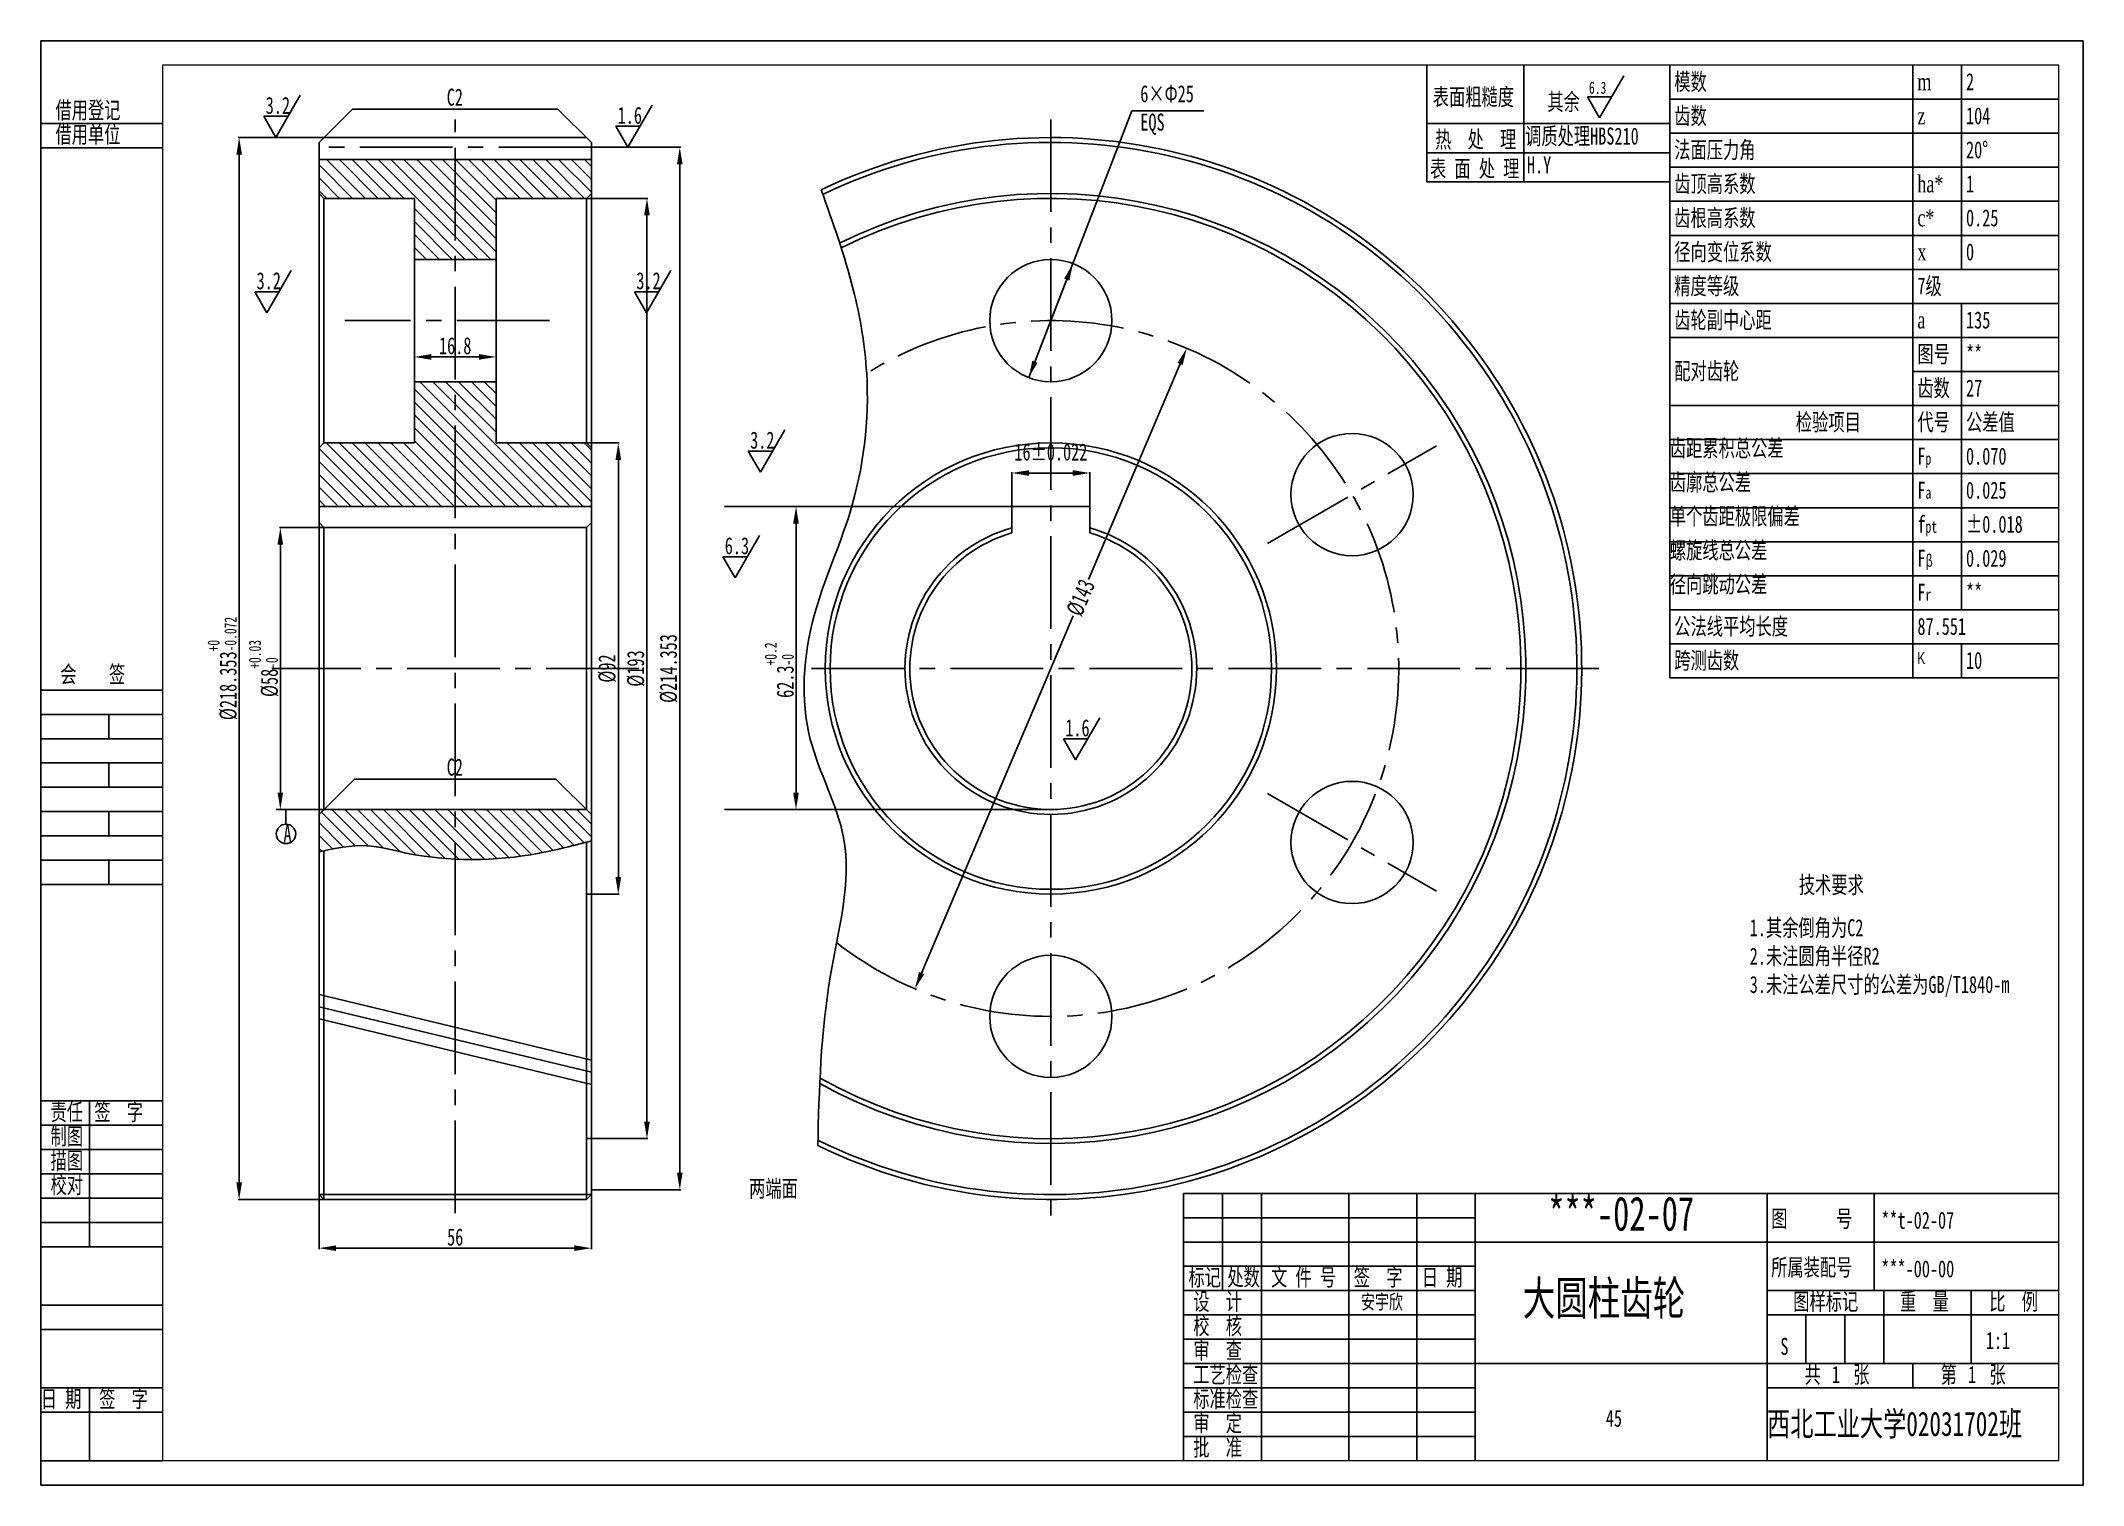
# Model space of a CAD drawing. Header units: inches. Extents: x 0 to 420, y 0 to 297.
import ezdxf

# ---------------------------------------------------------------- set-up
doc = ezdxf.new("R2010")
doc.units = ezdxf.units.IN
doc.header["$MEASUREMENT"] = 0
doc.linetypes.add('CENTER2', pattern=[28.575, 19.05, -3.175, 3.175, -3.175])
for name, color, linetype in [('中心线', 10, 'CENTER2'), ('文字层', 7, 'Continuous'), ('标注层', 7, 'Continuous'), ('粗实线', 5, 'Continuous'), ('细实线', 7, 'Continuous')]:
    doc.layers.add(name, color=color, linetype=linetype)
doc.styles.add('仿宋3', font='', dxfattribs={"width": 0.7, "height": 3})
doc.styles.add('仿宋3.5', font='', dxfattribs={"width": 0.7, "height": 3.5})
doc.styles.add('仿宋5', font='', dxfattribs={"width": 0.7, "height": 5})
doc.styles.add('仿宋7', font='', dxfattribs={"width": 0.7, "height": 7})
doc.styles.get('仿宋3').set_extended_font_data('FangSong_GB2312')
doc.styles.get('仿宋3.5').set_extended_font_data('FangSong')
doc.styles.get('仿宋5').set_extended_font_data('FangSong')
doc.styles.get('仿宋7').set_extended_font_data('FangSong')
doc.dimstyles.new('Scale_1_1_φ$0', dxfattribs={"dimtxt": 3.5, "dimasz": 3.5, "dimexe": 0.18, "dimexo": 0.0625, "dimgap": 0.5, "dimtad": 1, "dimtoh": 1, "dimdec": 3, "dimdsep": 46, "dimtxsty": '仿宋3.5', "dimcen": 0.09, "dimadec": 0, "dimazin": 2, "dimtp": 0.089, "dimtfac": 0.7, "dimtdec": 3, "dimtmove": 2, "dimatfit": 3, "dimfxl": 1, "dimarcsym": 0})
doc.dimstyles.new('Scale_1_1_φ$3', dxfattribs={"dimtxt": 3.5, "dimasz": 3.5, "dimexe": 0.18, "dimexo": 0.0625, "dimgap": 0.5, "dimtad": 1, "dimtoh": 1, "dimdec": 3, "dimdsep": 46, "dimtxsty": '仿宋3.5', "dimcen": 0.09, "dimadec": 0, "dimazin": 2, "dimtp": 0.089, "dimtfac": 0.7, "dimtdec": 3, "dimtmove": 2, "dimatfit": 3, "dimfxl": 1, "dimarcsym": 0})

# ---------------------------------------------------------------- blocks, each defined once
blk = doc.blocks.new('*D4')
at = {"layer": 'Defpoints', "color": 0, "transparency": 16777216}
for p in [(40.96, 277.11), (58.39, 277.11), (58.39, 58.75)]:
    blk.add_point(p, dxfattribs=at)
at = {"layer": '标注层', "color": 0, "lineweight": -2, "transparency": 16777216}
for p, q in [((58.33, 277.11), (40.78, 277.11)), ((40.96, 62.25), (40.96, 273.61)), ((58.33, 58.75), (40.78, 58.75))]:
    blk.add_line(p, q, dxfattribs=at)
at = {"layer": '标注层', "color": 0, "transparency": 16777216}
for points in [[(40.38, 273.61), (41.54, 273.61), (40.96, 277.11)], [(40.38, 62.25), (41.54, 62.25), (40.96, 58.75)]]:
    blk.add_solid(points, dxfattribs=at)
at = {"layer": '标注层', "color": 0, "transparency": 16777216, "insert": (37.52, 167.93), "char_height": 3.5, "attachment_point": 5, "rotation": 90, "style": '仿宋3.5'}
blk.add_mtext('%%c218.353{}{\\H0.71x;\\C92;\\S+0^ -0.072;}', dxfattribs=at)
blk = doc.blocks.new('*D5')
at = {"layer": 'Defpoints', "color": 0, "transparency": 16777216}
for p in [(212.43, 251.19), (203.34, 227.75)]:
    blk.add_point(p, dxfattribs=at)
at = {"layer": '标注层', "color": 0, "lineweight": -2, "transparency": 16777216}
blk.add_line((204.61, 231.01), (211.16, 247.92), dxfattribs=at)
at = {"layer": '标注层', "color": 0, "transparency": 16777216}
for points in [[(210.62, 248.13), (211.71, 247.71), (212.43, 251.19)], [(204.06, 231.22), (205.15, 230.8), (203.34, 227.75)]]:
    blk.add_solid(points, dxfattribs=at)
blk = doc.blocks.new('*D7')
at = {"layer": 'Defpoints', "color": 0, "transparency": 16777216}
for p in [(215.89, 208.13), (199.89, 201.23), (215.89, 201.23)]:
    blk.add_point(p, dxfattribs=at)
at = {"layer": '标注层', "color": 0, "lineweight": -2, "transparency": 16777216}
for p, q in [((199.89, 201.29), (199.89, 208.31)), ((203.39, 208.13), (212.39, 208.13)), ((215.89, 201.29), (215.89, 208.31))]:
    blk.add_line(p, q, dxfattribs=at)
at = {"layer": '标注层', "color": 0, "transparency": 16777216}
for points in [[(203.39, 208.71), (203.39, 207.55), (199.89, 208.13)], [(212.39, 208.71), (212.39, 207.55), (215.89, 208.13)]]:
    blk.add_solid(points, dxfattribs=at)
at = {"layer": '标注层', "color": 0, "transparency": 16777216, "insert": (207.89, 212.42), "char_height": 3.5, "attachment_point": 5, "style": '仿宋3.5'}
blk.add_mtext('16±0.022', dxfattribs=at)
blk = doc.blocks.new('*D8')
at = {"layer": 'Defpoints', "color": 0, "transparency": 16777216}
for p in [(57.39, 59.75), (113.39, 59.75), (113.39, 48.73)]:
    blk.add_point(p, dxfattribs=at)
at = {"layer": '标注层', "color": 0, "lineweight": -2, "transparency": 16777216}
for p, q in [((57.39, 59.69), (57.39, 48.55)), ((113.39, 59.69), (113.39, 48.55)), ((60.89, 48.73), (109.89, 48.73))]:
    blk.add_line(p, q, dxfattribs=at)
at = {"layer": '标注层', "color": 0, "transparency": 16777216}
for points in [[(60.89, 49.31), (60.89, 48.15), (57.39, 48.73)], [(109.89, 49.31), (109.89, 48.15), (113.39, 48.73)]]:
    blk.add_solid(points, dxfattribs=at)
at = {"layer": '标注层', "color": 0, "transparency": 16777216, "insert": (85.39, 51), "char_height": 3.5, "attachment_point": 5, "style": '仿宋3.5'}
blk.add_mtext('56', dxfattribs=at)
blk = doc.blocks.new('*D9')
at = {"layer": 'Defpoints', "color": 0, "transparency": 16777216}
for p in [(58.39, 196.93), (49.43, 138.93), (58.39, 138.93)]:
    blk.add_point(p, dxfattribs=at)
at = {"layer": '标注层', "color": 0, "lineweight": -2, "transparency": 16777216}
for p, q in [((58.33, 196.93), (49.25, 196.93)), ((49.43, 193.43), (49.43, 142.43)), ((58.33, 138.93), (49.25, 138.93))]:
    blk.add_line(p, q, dxfattribs=at)
at = {"layer": '标注层', "color": 0, "transparency": 16777216}
for points in [[(48.85, 193.43), (50.01, 193.43), (49.43, 196.93)], [(48.85, 142.43), (50.01, 142.43), (49.43, 138.93)]]:
    blk.add_solid(points, dxfattribs=at)
at = {"layer": '标注层', "color": 0, "transparency": 16777216, "insert": (46.01, 167.93), "char_height": 3.5, "attachment_point": 5, "rotation": 90, "style": '仿宋3.5'}
blk.add_mtext('%%c58{}{\\H0.71x;\\C92;\\S+0.03^ -0;}', dxfattribs=at)
blk = doc.blocks.new('*D10')
at = {"layer": 'Defpoints', "color": 0, "transparency": 16777216}
for p in [(125.2, 275.11), (125.2, 60.75), (131.58, 60.75)]:
    blk.add_point(p, dxfattribs=at)
at = {"layer": '标注层', "color": 0, "lineweight": -2, "transparency": 16777216}
for p, q in [((125.26, 275.11), (131.76, 275.11)), ((131.58, 271.61), (131.58, 64.25)), ((125.26, 60.75), (131.76, 60.75))]:
    blk.add_line(p, q, dxfattribs=at)
at = {"layer": '标注层', "color": 0, "transparency": 16777216}
for points in [[(131, 271.61), (132.16, 271.61), (131.58, 275.11)], [(131, 64.25), (132.16, 64.25), (131.58, 60.75)]]:
    blk.add_solid(points, dxfattribs=at)
at = {"layer": '标注层', "color": 0, "transparency": 16777216, "insert": (129.3, 167.93), "char_height": 3.5, "attachment_point": 5, "rotation": 90, "style": '仿宋3.5'}
blk.add_mtext('%%c214.353', dxfattribs=at)
blk = doc.blocks.new('*D11')
at = {"layer": 'Defpoints', "color": 0, "transparency": 16777216}
for p in [(76.99, 232.11), (93.79, 232.11), (93.79, 232)]:
    blk.add_point(p, dxfattribs=at)
at = {"layer": '标注层', "color": 0, "lineweight": -2, "transparency": 16777216}
for p, q in [((76.99, 232.04), (76.99, 231.82)), ((80.49, 232), (90.29, 232)), ((93.79, 232.04), (93.79, 231.82))]:
    blk.add_line(p, q, dxfattribs=at)
at = {"layer": '标注层', "color": 0, "transparency": 16777216}
for points in [[(80.49, 232.59), (80.49, 231.42), (76.99, 232)], [(90.29, 232.59), (90.29, 231.42), (93.79, 232)]]:
    blk.add_solid(points, dxfattribs=at)
at = {"layer": '标注层', "color": 0, "transparency": 16777216, "insert": (85.39, 234.28), "char_height": 3.5, "attachment_point": 5, "style": '仿宋3.5'}
blk.add_mtext('16.8', dxfattribs=at)
blk = doc.blocks.new('*D12')
at = {"layer": 'Defpoints', "color": 0, "transparency": 16777216}
for p in [(112.39, 264.61), (124.83, 264.61), (112.39, 71.25)]:
    blk.add_point(p, dxfattribs=at)
at = {"layer": '标注层', "color": 0, "lineweight": -2, "transparency": 16777216}
for p, q in [((112.46, 264.61), (125.01, 264.61)), ((124.83, 74.75), (124.83, 261.11)), ((112.46, 71.25), (125.01, 71.25))]:
    blk.add_line(p, q, dxfattribs=at)
at = {"layer": '标注层', "color": 0, "transparency": 16777216}
for points in [[(124.24, 261.11), (125.41, 261.11), (124.83, 264.61)], [(124.24, 74.75), (125.41, 74.75), (124.83, 71.25)]]:
    blk.add_solid(points, dxfattribs=at)
at = {"layer": '标注层', "color": 0, "transparency": 16777216, "insert": (122.56, 167.93), "char_height": 3.5, "attachment_point": 5, "rotation": 90, "style": '仿宋3.5'}
blk.add_mtext('%%c193', dxfattribs=at)
blk = doc.blocks.new('*D13')
at = {"layer": 'Defpoints', "color": 0, "transparency": 16777216}
for p in [(153.67, 201.23), (155.48, 201.23), (155.98, 138.93)]:
    blk.add_point(p, dxfattribs=at)
at = {"layer": '标注层', "color": 0, "lineweight": -2, "transparency": 16777216}
for p, q in [((153.73, 201.23), (155.66, 201.23)), ((155.48, 142.43), (155.48, 197.73)), ((155.92, 138.93), (155.3, 138.93))]:
    blk.add_line(p, q, dxfattribs=at)
at = {"layer": '标注层', "color": 0, "transparency": 16777216}
for points in [[(154.89, 197.73), (156.06, 197.73), (155.48, 201.23)], [(154.89, 142.43), (156.06, 142.43), (155.48, 138.93)]]:
    blk.add_solid(points, dxfattribs=at)
at = {"layer": '标注层', "color": 0, "transparency": 16777216, "insert": (152.04, 167.59), "char_height": 3.5, "attachment_point": 5, "rotation": 90, "style": '仿宋3.5'}
blk.add_mtext('62.3{}{\\H0.71x;\\C92;\\S+0.2^ -0;}', dxfattribs=at)
blk = doc.blocks.new('*D14')
at = {"layer": 'Defpoints', "color": 0, "transparency": 16777216}
for p in [(112.39, 214.33), (112.39, 121.53), (118.94, 121.53)]:
    blk.add_point(p, dxfattribs=at)
at = {"layer": '标注层', "color": 0, "lineweight": -2, "transparency": 16777216}
for p, q in [((112.46, 214.33), (119.12, 214.33)), ((118.94, 210.83), (118.94, 125.03)), ((112.46, 121.53), (119.12, 121.53))]:
    blk.add_line(p, q, dxfattribs=at)
at = {"layer": '标注层', "color": 0, "transparency": 16777216}
for points in [[(118.35, 210.83), (119.52, 210.83), (118.94, 214.33)], [(118.35, 125.03), (119.52, 125.03), (118.94, 121.53)]]:
    blk.add_solid(points, dxfattribs=at)
at = {"layer": '标注层', "color": 0, "transparency": 16777216, "insert": (116.67, 167.93), "char_height": 3.5, "attachment_point": 5, "rotation": 90, "style": '仿宋3.5'}
blk.add_mtext('%%c92', dxfattribs=at)
blk = doc.blocks.new('*D17')
at = {"layer": 'Defpoints', "color": 0, "transparency": 16777216}
for p in [(235.83, 233.78), (179.94, 102.07)]:
    blk.add_point(p, dxfattribs=at)
at = {"layer": '标注层', "color": 0, "lineweight": -2, "transparency": 16777216}
for p, q in [((234.46, 230.56), (215.64, 186.21)), ((181.31, 105.3), (212.48, 178.76))]:
    blk.add_line(p, q, dxfattribs=at)
at = {"layer": '标注层', "color": 0, "transparency": 16777216}
for points in [[(233.92, 230.79), (235, 230.33), (235.83, 233.78)], [(180.77, 105.52), (181.85, 105.07), (179.94, 102.07)]]:
    blk.add_solid(points, dxfattribs=at)
at = {"layer": '标注层', "color": 0, "transparency": 16777216, "insert": (214.06, 182.49), "char_height": 3.5, "attachment_point": 5, "rotation": 67.0083, "style": '仿宋3.5'}
blk.add_mtext('%%c143', dxfattribs=at)

msp = doc.modelspace()

# ---------------------------------------------------------------- hatches: boundary and pattern name
at = {"layer": '标注层'}
h = msp.add_hatch(dxfattribs=at)
h.set_pattern_fill('ANSI31', color=256, scale=15, angle=90)
h.set_pattern_definition([(135, (8.027, 0), (-1.325825, -1.325825), [])])
edge = h.paths.add_edge_path()
edge.add_line((85.3941, 138.9293), (58.3941, 138.9293))
edge.add_line((58.3941, 138.9293), (57.3941, 137.9293))
edge.add_line((57.3941, 137.9293), (57.3941, 136.4293))
edge.add_line((57.3941, 136.4293), (57.3941, 130.2293))
edge.add_spline(control_points=[(57.3941, 130.2293), (60.6729, 130.9471), (66.5809, 132.2404), (75.7738, 129.6574), (81.9033, 128.8888), (85.3941, 128.7186)], knot_values=[0, 0, 0, 0, 9.88324319, 17.80877426, 28.21903952, 28.21903952, 28.21903952, 28.21903952], degree=3, periodic=0)
edge.add_line((85.3941, 128.7186), (85.3941, 138.9293))
edge = h.paths.add_edge_path()
edge.add_line((113.3941, 137.9293), (112.3941, 138.9293))
edge.add_line((112.3941, 138.9293), (85.3941, 138.9293))
edge.add_line((85.3941, 138.9293), (85.3941, 128.7186))
edge.add_spline(control_points=[(85.3941, 128.7186), (91.1817, 128.4365), (100.7137, 129.1736), (109.8379, 131.5458), (113.3941, 132.4704)], knot_values=[28.21903952, 28.21903952, 28.21903952, 28.21903952, 45.47906087, 56.5026952, 56.5026952, 56.5026952, 56.5026952], degree=3, periodic=0)
edge.add_line((113.3941, 132.4704), (113.3941, 137.9293))
h.paths.add_polyline_path([(85.3941, 272.6058), (57.3941, 272.6058), (57.3941, 265.6058), (58.3941, 264.6058), (76.9941, 264.6058), (76.9941, 252.0367), (85.3941, 252.0367)])
h.paths.add_polyline_path([(113.3941, 272.6058), (85.3941, 272.6058), (85.3941, 252.0367), (93.7941, 252.0367), (93.7941, 264.6058), (112.3941, 264.6058), (113.3941, 265.6058)])
h.paths.add_polyline_path([(85.3941, 226.8984), (76.9941, 226.8984), (76.9941, 214.3293), (58.3941, 214.3293), (57.3941, 213.3293), (57.3941, 201.2293), (85.3941, 201.2293)])
h.paths.add_polyline_path([(113.3941, 213.3293), (112.3941, 214.3293), (93.7941, 214.3293), (93.7941, 226.8984), (85.3941, 226.8984), (85.3941, 201.2293), (113.3941, 201.2293)])

# ---------------------------------------------------------------- linework, layer by layer
at = {"layer": '中心线'}
for p, q in [((85.3941, 55.9437), (85.3941, 280.8395)), ((207.8851, 280.8598), (207.8851, 55.436)), ((113.3941, 275.1058), (57.3941, 275.1058)), ((104.7875, 239.4676), (62.7182, 239.4676)), ((252.4593, 193.6642), (287.2189, 213.7327)), ((123.1369, 167.9293), (47.6513, 167.9293)), ((320.6015, 167.9293), (157.2891, 167.9293)), ((252.4593, 142.1944), (287.2189, 122.1259)), ((374.2421, 114.0681), (374.2421, 114.0681))]:
    msp.add_line(p, q, dxfattribs=at)
msp.add_arc((207.8851, 167.9293), 71.5382, 232.006871, 121.965971, dxfattribs=at)
at = {"layer": '标注层'}
for p, q in [((57.3941, 276.1058), (64.2673, 282.9843)), ((64.2673, 282.9843), (106.5209, 282.9843)), ((113.3941, 276.1058), (106.5209, 282.9843)), ((203.3523, 227.7443), (224.5064, 282.5771)), ((224.5064, 282.5771), (239.3207, 282.5771)), ((125.2013, 275.1058), (113.3941, 275.1058)), ((199.8851, 201.2293), (140.777, 201.2293)), ((57.3941, 137.9293), (64.6744, 145.2096)), ((64.6744, 145.2096), (106.1138, 145.2096)), ((113.3941, 137.9293), (106.1138, 145.2096)), ((50.5886, 138.9203), (48.5886, 138.9203)), ((50.5886, 138.9203), (50.5886, 135.9203)), ((50.5886, 138.9203), (52.5886, 138.9203)), ((207.8851, 138.9293), (140.777, 138.9293)), ((125.2013, 60.7528), (113.3941, 60.7528))]:
    msp.add_line(p, q, dxfattribs=at)
msp.add_circle((50.5886, 133.9203), 2, dxfattribs=at)
at = {"layer": '粗实线', "lineweight": 0}
for p, q in [((25.1792, 292), (25.1792, 5)), ((415.1792, 292), (25.1792, 292)), ((415.1792, 5), (415.1792, 292)), ((415.1792, 5), (25.1792, 5))]:
    msp.add_line(p, q, dxfattribs=at)
at = {"layer": '粗实线'}
for p, q in [((285.1792, 268), (285.1792, 292)), ((335.1792, 292), (335.1792, 257)), ((57.3941, 276.1058), (58.3941, 277.1058)), ((57.3941, 265.6058), (57.3941, 276.1058)), ((58.3941, 277.1058), (112.3941, 277.1058)), ((113.3941, 276.1058), (112.3941, 277.1058)), ((113.3941, 276.1058), (113.3941, 265.6058)), ((113.3941, 272.6058), (57.3941, 272.6058)), ((58.3941, 264.6058), (57.3941, 265.6058)), ((57.3941, 265.6058), (57.3941, 213.3293)), ((76.9941, 264.6058), (58.3941, 264.6058)), ((58.3941, 264.6058), (58.3941, 214.3293)), ((76.9941, 214.3293), (76.9941, 264.6058)), ((112.3941, 264.6058), (93.7941, 264.6058)), ((93.7941, 214.3293), (93.7941, 264.6058)), ((112.3941, 264.6058), (113.3941, 265.6058)), ((112.3941, 264.6058), (112.3941, 214.3293)), ((113.3941, 265.6058), (113.3941, 213.3293)), ((335.1792, 268), (285.1792, 268)), ((335.1792, 257), (335.1792, 166)), ((93.7941, 252.0367), (76.9941, 252.0367)), ((93.7941, 226.8984), (76.9941, 226.8984)), ((57.3941, 213.3293), (58.3941, 214.3293)), ((76.9941, 214.3293), (58.3941, 214.3293)), ((112.3941, 214.3293), (93.7941, 214.3293)), ((112.3941, 214.3293), (113.3941, 213.3293)), ((57.3941, 213.3293), (57.3941, 197.9293)), ((113.3941, 213.3293), (113.3941, 197.9293)), ((113.3941, 201.2293), (57.3941, 201.2293)), ((57.3941, 199.4293), (57.3941, 136.4293)), ((58.3941, 196.9293), (57.3941, 197.9293)), ((112.3941, 196.9293), (113.3941, 197.9293)), ((113.3941, 199.4293), (113.3941, 136.4293)), ((199.8851, 201.2293), (215.8851, 201.2293)), ((199.8851, 201.2293), (199.8851, 195.804)), ((215.8851, 201.2293), (215.8851, 195.804)), ((112.3941, 196.9293), (58.3941, 196.9293)), ((58.3941, 138.9293), (58.3941, 196.9293)), ((112.3941, 196.9293), (58.3941, 196.9293)), ((112.3941, 196.9293), (112.3941, 138.9293)), ((415.1792, 166), (335.1792, 166)), ((57.3941, 137.9293), (58.3941, 138.9293)), ((112.3941, 138.9293), (58.3941, 138.9293)), ((112.3941, 138.9293), (113.3941, 137.9293)), ((57.3941, 137.9293), (57.3941, 122.5293)), ((113.3941, 137.9293), (113.3941, 122.5293)), ((58.3941, 58.7528), (58.3941, 130.4473)), ((112.3941, 58.7528), (112.3941, 132.2106)), ((57.3941, 70.2528), (57.3941, 122.5293)), ((113.3941, 70.2528), (113.3941, 122.5293)), ((57.3941, 100.8621), (113.3941, 87.4177)), ((57.3941, 98.3621), (113.3941, 84.9177)), ((57.3941, 95.8621), (113.3941, 82.4177)), ((57.3941, 59.7528), (57.3941, 70.2528)), ((113.3941, 59.7528), (113.3941, 70.2528)), ((57.3941, 59.7528), (58.3941, 58.7528)), ((57.3941, 59.7528), (113.3941, 59.7528)), ((113.3941, 59.7528), (112.3941, 58.7528)), ((235.1792, 60), (235.1792, 5)), ((58.3941, 58.7528), (112.3941, 58.7528))]:
    msp.add_line(p, q, dxfattribs=at)
msp.add_lwpolyline([(235.1792, 60), (415.1792, 60)], dxfattribs=at)
for centre, radius in [((207.8851, 239.4676), 12.5691), ((207.8851, 167.9293), 46.4), ((269.8391, 203.6984), 12.5691), ((207.8851, 167.9293), 45.4), ((269.8391, 132.1602), 12.5691), ((207.8851, 96.3911), 12.5691)]:
    msp.add_circle(centre, radius, dxfattribs=at)
for radius, start, end in [(109.1765, 243.955699, 115.626765), (108.1765, 243.713449, 115.682479), (97.6765, 240.888701, 116.398947), (96.6765, 240.594338, 116.487417), (30, 105.46601, 74.53399), (29, 106.013392, 73.986608)]:
    msp.add_arc((207.8851, 167.9293), radius, start, end, dxfattribs=at)
for points in [[(160.6655, 266.3662), (167.2487, 245.8745), (170.0117, 228.6197), (166.5236, 199.8519), (159.2245, 178.8465), (158.4239, 153.3587), (165.2549, 133.1733), (162.536, 104.5451), (159.9494, 69.8392)], [(57.3941, 130.2293), (67.1976, 131.4822), (74.9935, 130.0548), (102.6636, 129.945), (113.3941, 132.4704)]]:
    msp.add_spline(points, degree=3, dxfattribs=at)
at = {"layer": '细实线'}
for p, q in [((0.1792, 297), (0.1792, 0)), ((0.1792, 297), (420.1792, 297)), ((420.1792, 297), (420.1792, 0)), ((305.1792, 268), (305.1792, 292)), ((320.7482, 281.1601), (325.7482, 289.8204)), ((385.1792, 292), (385.1792, 257)), ((395.1792, 292), (395.1792, 257)), ((48.5379, 277.1491), (53.5379, 285.8093)), ((46.0379, 281.4792), (48.5379, 277.1491)), ((46.0379, 281.4792), (51.0379, 281.4792)), ((120.9103, 275.1058), (125.9103, 283.7661)), ((318.2482, 285.4903), (320.7482, 281.1601)), ((318.2482, 285.4903), (323.2482, 285.4903)), ((415.1792, 285), (335.1792, 285)), ((25.1792, 280), (0.1792, 280)), ((118.4103, 279.4359), (120.9103, 275.1058)), ((118.4103, 279.4359), (123.4103, 279.4359)), ((285.1792, 280), (335.1792, 280)), ((415.1792, 278), (335.1792, 278)), ((25.1792, 275), (0.1792, 275)), ((285.1792, 274), (335.1792, 274)), ((415.1792, 271), (335.1792, 271)), ((415.1792, 264), (335.1792, 264)), ((415.1792, 257), (335.1792, 257)), ((415.1792, 257), (335.1792, 257)), ((385.1792, 257), (385.1792, 166)), ((395.1792, 257), (395.1792, 250)), ((46.6619, 241.0875), (51.6619, 249.7478)), ((124.7543, 241.0875), (129.7543, 249.7478)), ((415.1792, 250), (335.1792, 250)), ((44.1619, 245.4176), (46.6619, 241.0875)), ((44.1619, 245.4176), (49.1619, 245.4176)), ((122.2543, 245.4176), (124.7543, 241.0875)), ((122.2543, 245.4176), (127.2543, 245.4176)), ((415.1792, 243), (335.1792, 243)), ((395.1792, 243), (395.1792, 180)), ((415.1792, 236), (335.1792, 236)), ((415.1792, 229), (385.1792, 229)), ((415.1792, 222), (335.1792, 222)), ((148.1563, 208.3183), (153.1563, 216.9786)), ((415.1792, 215), (335.1792, 215)), ((145.6563, 212.6485), (148.1563, 208.3183)), ((145.6563, 212.6485), (150.6563, 212.6485)), ((415.1792, 208), (335.1792, 208)), ((415.1792, 201), (335.1792, 201)), ((142.9438, 186.5982), (147.9438, 195.2585)), ((415.1792, 194), (335.1792, 194)), ((140.4438, 190.9283), (142.9438, 186.5982)), ((140.4438, 190.9283), (145.4438, 190.9283)), ((415.1792, 187), (335.1792, 187)), ((415.1792, 180), (335.1792, 180)), ((415.1792, 173), (335.1792, 173)), ((395.1792, 173), (395.1792, 166)), ((25.1792, 163.5), (0.1792, 163.5)), ((25.1792, 158.5), (0.1792, 158.5)), ((14.1792, 153.5), (14.1792, 158.5)), ((212.9697, 149.1586), (217.9697, 157.8189)), ((25.1792, 153.5), (0.1792, 153.5)), ((210.4697, 153.4888), (212.9697, 149.1586)), ((210.4697, 153.4888), (215.4697, 153.4888)), ((25.1792, 148.5), (0.1792, 148.5)), ((14.1792, 143.5), (14.1792, 148.5)), ((25.1792, 143.5), (0.1792, 143.5)), ((25.1792, 138.5), (0.1792, 138.5)), ((14.1792, 133.5), (14.1792, 138.5)), ((25.1792, 133.5), (0.1792, 133.5)), ((25.1792, 128.5), (0.1792, 128.5)), ((14.1792, 123.5), (14.1792, 128.5)), ((25.1792, 123.5), (0.1792, 123.5)), ((25.1792, 79), (0.1792, 79)), ((10.1792, 79), (10.1792, 49)), ((25.1792, 74), (0.1792, 74)), ((25.1792, 69), (0.1792, 69)), ((25.1792, 64), (0.1792, 64)), ((25.1792, 59), (0.1792, 59)), ((243.1792, 60), (243.1792, 45)), ((251.1792, 60), (251.1792, 5)), ((269.1792, 60), (269.1792, 5)), ((283.1792, 60), (283.1792, 5)), ((295.1792, 5), (295.1792, 60)), ((355.1792, 60), (355.1792, 5)), ((377.1792, 60), (377.1792, 40)), ((235.1792, 55), (295.1792, 55)), ((25.1792, 54), (0.1792, 54)), ((25.1792, 49), (0.1792, 49)), ((235.1792, 50), (295.1792, 50)), ((295.1792, 50), (415.1792, 50)), ((235.1792, 45), (295.1792, 45)), ((243.1792, 45), (243.1792, 40)), ((235.1792, 40), (295.1792, 40)), ((355.1792, 40), (415.1792, 40)), ((379.1792, 40), (379.1792, 25)), ((397.1792, 40), (397.1792, 25)), ((25.1792, 37), (0.1792, 37)), ((235.1792, 35), (295.1792, 35)), ((355.1792, 35), (415.1792, 35)), ((363.1792, 35), (363.1792, 25)), ((371.1792, 35), (371.1792, 25)), ((25.1792, 32), (0.1792, 32)), ((235.1792, 30), (295.1792, 30)), ((235.1792, 25), (295.1792, 25)), ((355.1792, 25), (295.1792, 25)), ((355.1792, 25), (415.1792, 25)), ((385.1792, 25), (385.1792, 20)), ((25.1792, 20), (0.1792, 20)), ((10.1792, 20), (10.1792, 5)), ((235.1792, 20), (295.1792, 20)), ((355.1792, 20), (415.1792, 20)), ((25.1792, 15), (0.1792, 15)), ((235.1792, 15), (295.1792, 15)), ((235.1792, 10), (295.1792, 10)), ((25.1792, 5), (0.1792, 5)), ((0.1792, 0), (420.1792, 0))]:
    msp.add_line(p, q, dxfattribs=at)

# ---------------------------------------------------------------- texts
at = {"layer": '文字层', "width": 0.7}
for s, height, style, p in [('表面粗糙度', 3.5, '仿宋3.5', (286.4323, 283.7333)), ('热  处  理', 3.5, '仿宋3.5', (286.9092, 275)), ('表 面 处 理', 3.5, '仿宋3.5', (285.8648, 269)), ('图      号', 3.5, '仿宋3.5', (356.0165, 53.0548)), ('**t-02-07', 3.5, '仿宋3.5', (378.6666, 52.7291)), ('所属装配号', 3.5, '仿宋3.5', (356.0165, 43.0548)), ('***-00-00', 3.5, '仿宋3.5', (378.6666, 42.7291)), ('标记', 3.5, '仿宋3.5', (236.1792, 41)), ('处数', 3.5, '仿宋3.5', (244.1792, 41)), ('文 件 号', 3.5, '仿宋3.5', (253.1792, 41)), ('签  字', 3.5, '仿宋3.5', (270.1792, 41)), ('日 期', 3.5, '仿宋3.5', (284.1792, 41)), ('大圆柱齿轮', 7, '仿宋7', (304.9345, 34.9581)), ('设  计', 3.5, '仿宋3.5', (237.1792, 36)), ('图样标记', 3.5, '仿宋3.5', (360.5558, 36)), ('重  量', 3.5, '仿宋3.5', (382.5298, 36)), ('比  例', 3.5, '仿宋3.5', (400.8675, 36)), ('校  核', 3.5, '仿宋3.5', (237.1792, 31)), ('审  查', 3.5, '仿宋3.5', (237.1792, 26)), ('S', 3.5, '仿宋3.5', (357.916, 26.7897)), ('1:1', 3.5, '仿宋3.5', (400.1792, 28)), ('工艺检查', 3.5, '仿宋3.5', (237.1792, 21)), ('共    张', 3.5, '仿宋3.5', (362.8934, 21)), ('1', 3.5, '仿宋3.5', (368.5095, 21)), ('第    张', 3.5, '仿宋3.5', (390.8805, 21)), ('1', 3.5, '仿宋3.5', (396.5095, 21)), ('标准检查', 3.5, '仿宋3.5', (237.1792, 16)), ('审  定', 3.5, '仿宋3.5', (237.1792, 11)), ('45', 3.5, '仿宋3.5', (322.0124, 12.0121)), ('批  准', 3.5, '仿宋3.5', (237.1792, 6))]:
    msp.add_text(s, height=height, dxfattribs=dict(at, style=style)).set_placement(p)
at = {"layer": '文字层'}
for s, insert, char_height, width, attachment_point, style in [('齿距累积总公差', (335.1792, 215), 3.5, 50, 1, '仿宋3.5'), ('齿廓总公差', (335.1792, 208), 3.5, 50, 1, '仿宋3.5'), ('单个齿距极限偏差', (335.1792, 201), 3.5, 50, 1, '仿宋3.5'), ('螺旋线总公差', (335.1792, 194), 3.5, 50, 1, '仿宋3.5'), ('径向跳动公差', (335.1792, 187), 3.5, 50, 1, '仿宋3.5'), ('技术要求', (368.3857, 123.2567), 3.5, 49.778248, 5, '仿宋3.5'), ('1.其余倒角为C2\\P2.未注圆角半径R2\\P3.未注公差尺寸的公差为GB/T1840-m', (351.61, 116.3777), 3.5, 54.155002, 1, '仿宋3.5'), ('***-02-07', (325.1792, 55.78), 7, 60, 5, '仿宋7')]:
    msp.add_mtext(s, dxfattribs=dict(at, insert=insert, char_height=char_height, width=width, attachment_point=attachment_point, style=style))
at = {"layer": '文字层', "insert": (369.8227, 39.5011), "char_height": 0.03, "attachment_point": 1, "style": '仿宋3'}
msp.add_mtext_dynamic_manual_height_columns('20180606', width=0.320257, gutter_width=15, heights=[0], dxfattribs=at)
at = {"layer": '标注层', "insert": (50.0688, 135.7202), "char_height": 3.5, "width": 3.24733, "attachment_point": 1, "style": '仿宋3.5'}
msp.add_mtext('{\\fSimSun|b0|i0|c134|p2;A}', dxfattribs=at)
at = {"layer": '标注层', "insert": (266.9916, 39.2033), "char_height": 3, "attachment_point": 1, "style": '仿宋3'}
msp.add_mtext_dynamic_manual_height_columns('\\pxqc;{\\fSimSun|b0|i0|c134|p2;安宇欣}', width=18, gutter_width=15, heights=[4], dxfattribs=at)
at = {"layer": '细实线', "width": 0.7}
for s, height, style, p in [('借用登记', 3.5, '仿宋3.5', (3.1792, 281)), ('借用单位', 3.5, '仿宋3.5', (3.1792, 276)), ('会    签', 3.5, '仿宋3.5', (4.1792, 165)), ('责任', 3.5, '仿宋3.5', (2.1792, 75)), ('签  字', 3.5, '仿宋3.5', (11.1792, 75)), ('制图', 3.5, '仿宋3.5', (2.1792, 70)), ('描图', 3.5, '仿宋3.5', (2.1792, 65)), ('校对', 3.5, '仿宋3.5', (2.1792, 60)), ('日 期', 3.5, '仿宋3.5', (0.1792, 16)), ('签  字', 3.5, '仿宋3.5', (12.1792, 16)), ('西北工业大学02031702班', 5, '仿宋5', (355.1623, 10.1115))]:
    msp.add_text(s, height=height, dxfattribs=dict(at, style=style)).set_placement(p)
at = {"layer": '细实线', "attachment_point": 1, "style": '仿宋3.5'}
for s, insert, char_height, width in [('模数', (336.0905, 290.3499), 3.5, 33.532048), ('2', (396.0905, 290.3499), 3.5, 33.532048), ('{\\fSimSun|b0|i0|c134|p2;C2}', (83.6479, 287.1773), 3.5, 20.338316), ('{\\fSimSun|b0|i0|c134|p2;6×Φ25\\PEQS}', (226.2841, 287.8792), 3.5, 20.338316), ('其余', (310.0023, 286.2167), 3.5, 22.746971), ('6.3', (318.5404, 288.6114), 2.50206, 7.416065), ('{\\fTimes New Roman|b0|i0|c0|p18;m}', (386.0905, 290.3499), 3.5, 33.532048), ('{\\fSimSun|b0|i0|c134|p2;3.2}', (46.4225, 285.481), 3.5, 10.373948), ('{\\fSimSun|b0|i0|c134|p2;1.6}', (118.7948, 283.4378), 3.5, 10.373948), ('齿数', (336.0905, 283.3499), 3.5, 33.532048), ('{\\fTimes New Roman|b0|i0|c0|p18;z}', (386.0905, 283.3499), 3.5, 33.532048), ('104', (396.0905, 283.3499), 3.5, 33.532048), ('调质处理HBS210', (305.4192, 279.1655), 3.5, 59.744577), ('H.Y', (305.7896, 273.2558), 3.5, 59.744577), ('法面压力角', (336.0905, 276.3499), 3.5, 33.532048), ('20°', (396.0905, 276.3499), 3.5, 33.532048), ('齿顶高系数', (336.0905, 269.3499), 3.5, 33.532048), ('{\\fTimes New Roman|b0|i0|c0|p18;ha*}', (386.0905, 269.3499), 3.5, 33.532048), ('1', (396.0905, 269.3499), 3.5, 33.532048), ('齿根高系数', (336.0905, 262.3499), 3.5, 33.532048), ('{\\fTimes New Roman|b0|i0|c0|p18;c*}', (386.0905, 262.3499), 3.5, 33.532048), ('0.25', (396.0905, 262.3499), 3.5, 33.532048), ('径向变位系数', (336.0905, 255.3499), 3.5, 33.532048), ('{\\fTimes New Roman|b0|i0|c0|p18;x}', (386.0905, 255.3499), 3.5, 33.532048), ('0', (396.0905, 255.3499), 3.5, 33.532048), ('{\\fSimSun|b0|i0|c134|p2;3.2}', (44.5465, 249.4195), 3.5, 10.373948), ('{\\fSimSun|b0|i0|c134|p2;3.2}', (122.6388, 249.4195), 3.5, 10.373948), ('精度等级', (336.0905, 248.3499), 3.5, 33.532048), ('7级', (386.0905, 248.3499), 3.5, 33.532048), ('齿轮副中心距', (336.0905, 241.3499), 3.5, 33.532048), ('{\\fTimes New Roman|b0|i0|c134|p18;a}', (386.0905, 241.3499), 3.5, 33.532048), ('135', (396.0905, 241.3499), 3.5, 33.532048), ('配对齿轮', (336.0905, 230.8499), 3.5, 33.532048), ('图号', (386.0905, 234.3499), 3.5, 33.532048), ('**', (396.0905, 234.3499), 3.5, 33.532048), ('齿数', (386.0905, 227.3499), 3.5, 33.532048), ('27', (396.0905, 227.3499), 3.5, 33.532048), ('检验项目', (361.0905, 220.3499), 3.5, 33.532048), ('代号', (386.0905, 220.3499), 3.5, 33.532048), ('公差值', (396.0905, 220.3499), 3.5, 33.532048), ('{\\fSimSun|b0|i0|c134|p2;3.2}', (146.0409, 216.6503), 3.5, 10.373948), ('F{\\H0.7143x;p}', (386.0905, 213.3499), 3.5, 33.532048), ('0.070', (396.0905, 213.3499), 3.5, 33.532048), ('F{\\H0.7143x;a}', (386.0905, 206.3499), 3.5, 33.532048), ('0.025', (396.0905, 206.3499), 3.5, 33.532048), ('f{\\H0.7143x;pt}', (386.0905, 199.3499), 3.5, 33.532048), ('±0.018', (396.0905, 199.3499), 3.5, 33.532048), ('{\\fSimSun|b0|i0|c134|p2;6.3}', (140.8284, 194.9302), 3.5, 10.373948), ('F{\\H0.7143x;β}', (386.0905, 192.3499), 3.5, 33.532048), ('0.029', (396.0905, 192.3499), 3.5, 33.532048), ('F{\\H0.7143x;r}', (386.0905, 185.3499), 3.5, 33.532048), ('**', (396.0905, 185.3499), 3.5, 33.532048), ('公法线平均长度', (336.0905, 178.3499), 3.5, 33.532048), ('87.551', (386.0905, 178.3499), 3.5, 33.532048), ('跨测齿数', (336.0905, 171.3499), 3.5, 33.532048), ('{\\fArial|b0|i0|c0|p32;\\H0.7143x;K}', (386.0905, 171.3499), 3.5, 33.532048), ('10', (396.0905, 171.3499), 3.5, 33.532048), ('{\\fSimSun|b0|i0|c134|p2;1.6}', (210.8543, 157.4906), 3.5, 10.373948), ('{\\fSimSun|b0|i0|c134|p2;C2}', (83.6479, 149.4026), 3.5, 20.338316), ('{\\fSimSun|b0|i0|c134|p2;两端面}', (145.8269, 62.7633), 3.5, 20.338316)]:
    msp.add_mtext(s, dxfattribs=dict(at, insert=insert, char_height=char_height, width=width))

# ---------------------------------------------------------------- dimensions: what is measured, and where the dimension line sits
at = {"layer": '标注层'}
for base, p1, p2, angle, text, override, picture, middle in [((40.9604, 277.1058), (58.3941, 58.7528), (58.3941, 277.1058), 90, '%%c218.353{}{\\H0.71x;\\C92;\\S+0^ -0.072;}', {"dimpost": 'φ<>', "dimtp": 0, "dimtm": 0.072, "dimtdec": 3, "dimtzin": 8}, '*D4', (37.5241, 167.9293)), ((131.5814, 60.7528), (125.2013, 275.1058), (125.2013, 60.7528), 90, '%%c214.353', {"dimpost": 'φ<>', "dimtp": 0.03, "dimtm": 0, "dimtdec": 3, "dimtzin": 8}, '*D10', (129.3014, 167.9293)), ((93.7941, 232.0031), (76.9941, 232.1057), (93.7941, 232.1057), 0, '16.8', {"dimpost": 'φ<>', "dimtp": 0.03}, '*D11', (85.3941, 234.2831)), ((49.4313, 138.9293), (58.3941, 196.9293), (58.3941, 138.9293), 90, '%%c58{}{\\H0.71x;\\C92;\\S+0.03^ -0;}', {"dimpost": 'φ<>', "dimtp": 0.03, "dimtm": 0, "dimtdec": 3, "dimtzin": 8}, '*D9', (46.0051, 167.9293)), ((113.3941, 48.7288), (57.3941, 59.7528), (113.3941, 59.7528), 0, '56', {"dimpost": 'φ<>', "dimtp": 0, "dimtm": 0.072}, '*D8', (85.3941, 50.9988))]:
    dim = msp.add_linear_dim(base=base, p1=p1, p2=p2, angle=angle, text=text, dimstyle='Scale_1_1_φ$0', override=override, dxfattribs=at)
    dim.commit()
    dim.dimension.update_dxf_attribs({"geometry": picture, "text_midpoint": middle})
for base, p1, p2, text, override, picture, middle in [((124.8281, 264.6058), (112.3941, 71.2528), (112.3941, 264.6058), '%%c193', {"dimpost": 'φ<>', "dimtp": 0.03, "dimtmove": 0}, '*D12', (124.8281, 167.9293)), ((118.9373, 121.5293), (112.3941, 214.3293), (112.3941, 121.5293), '%%c92', {"dimpost": 'φ<>', "dimtp": 0.2, "dimtmove": 0}, '*D14', (118.9373, 167.9293)), ((155.4772, 201.2293), (155.9822, 138.9293), (153.6661, 201.2293), '62.3{}{\\H0.71x;\\C92;\\S+0.2^ -0;}', {"dimpost": 'φ<>', "dimtp": 0.2, "dimtmove": 0}, '*D13', (155.4772, 167.5857))]:
    dim = msp.add_linear_dim(base=base, p1=p1, p2=p2, angle=90, text=text, dimstyle='Scale_1_1_φ$0', override=override, dxfattribs=at)
    dim.commit()
    dim.dimension.update_dxf_attribs({"geometry": picture, "text_midpoint": middle, "dimtype": 160})
for p1, p2, text, override, picture, middle in [((203.3397, 227.7491), (212.4305, 251.186), ' ', {"dimpost": 'φ<>', "dimtp": 0, "dimtm": 0.072}, '*D5', (216.4149, 261.4581)), ((179.9424, 102.074), (235.8278, 233.7846), '%%c143', {"dimpost": 'φ<>', "dimtp": 0.2}, '*D17', (214.0614, 182.4856))]:
    dim = msp.add_diameter_dim_2p(p1=p1, p2=p2, text=text, dimstyle='Scale_1_1_φ$3', override=override, dxfattribs=at)
    dim.commit()
    dim.dimension.update_dxf_attribs({"geometry": picture, "text_midpoint": middle, "dimtype": 163})
dim = msp.add_linear_dim(base=(215.8851, 208.131), p1=(199.8851, 201.2293), p2=(215.8851, 201.2293), text='16±0.022', dimstyle='Scale_1_1_φ$0', override={"dimpost": 'φ<>', "dimtp": 0, "dimtm": 0.072}, dxfattribs=at)
dim.commit()
dim.dimension.update_dxf_attribs({"geometry": '*D7', "text_midpoint": (207.8851, 212.421)})

doc.saveas('drawing.dxf')
